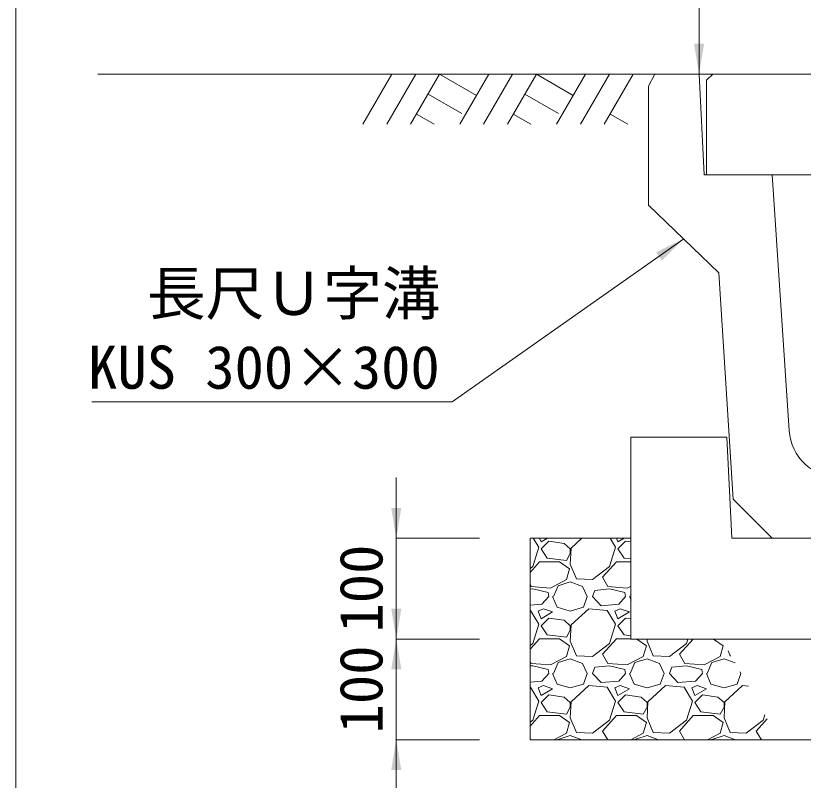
# Model space of a CAD drawing. Units: millimetres at full size, sheet at 1:20. Extents: x 201886 to 211886, y 860265 to 873235.
# Drawn here: x 203886 to 204667, y 868504 to 869262 of the extents above; entities that cross this region are included whole.
import ezdxf
from ezdxf.enums import TextEntityAlignment as Align

# ---------------------------------------------------------------- set-up
doc = ezdxf.new("R2010")
doc.units = ezdxf.units.MM
doc.header["$LTSCALE"] = 20
for name, color, linetype, lineweight in [('0_2', 7, 'Continuous', 20), ('ハッチング', 7, 'Continuous', 5), ('図枠', 5, 'Continuous', 13), ('基礎ブロック', 2, 'Continuous', 20), ('寸法線', 7, 'Continuous', 13), ('引出線', 4, 'Continuous', 13), ('本体', 2, 'Continuous', 13)]:
    doc.layers.add(name, color=color, linetype=linetype, lineweight=lineweight)
doc.styles.add('ＭＳ ゴシック', font='')
doc.styles.get('ＭＳ ゴシック').set_extended_font_data('MS Gothic')

# ---------------------------------------------------------------- blocks, each defined once
blk = doc.blocks.new('filled_arrow')
at = {"color": 0, "linetype": 'Continuous', "lineweight": -2}
blk.add_solid([(7.5, 1.25), (0, 0), (7.5, -1.25)], dxfattribs=at)

msp = doc.modelspace()

# ---------------------------------------------------------------- linework, layer by layer
at = {"layer": '0_2'}
for p, q in [((204519.85, 869203.85), (203967.78, 869203.85)), ((204396.32, 868543.85), (204396.32, 868743.85)), ((204396.32, 868543.85), (205331.32, 868543.85))]:
    msp.add_line(p, q, dxfattribs=at)
at = {"layer": '0_2', "lineweight": 13}
msp.add_line((204396.32, 868743.85), (204496.32, 868743.85), dxfattribs=at)
at = {"layer": 'ハッチング', "lineweight": 9}
for p, q in [((204259.29, 869203.85), (204230.64, 869154.22)), ((204282.91, 869203.85), (204254.26, 869154.22)), ((204306.53, 869203.85), (204277.88, 869154.22)), ((204306.53, 869203.85), (204343.1, 869182.73)), ((204355.29, 869203.85), (204326.64, 869154.22)), ((204378.91, 869203.85), (204350.26, 869154.22)), ((204402.53, 869203.85), (204373.88, 869154.22)), ((204402.53, 869203.85), (204439.1, 869182.73)), ((204451.29, 869203.85), (204422.64, 869154.22)), ((204474.91, 869203.85), (204446.26, 869154.22)), ((204498.53, 869203.85), (204469.88, 869154.22)), ((204295.11, 869184.06), (204328.52, 869164.77)), ((204391.11, 869184.06), (204424.52, 869164.77)), ((204283.69, 869164.28), (204301.1, 869154.22)), ((204379.69, 869164.28), (204397.1, 869154.22)), ((204475.69, 869164.28), (204493.1, 869154.22))]:
    msp.add_line(p, q, dxfattribs=at)
at = {"layer": 'ハッチング'}
for p, q in [((204404.97, 868734.77), (204399.42, 868743.85)), ((204405.76, 868743.85), (204407.26, 868740.1)), ((204407.26, 868740.1), (204413.5, 868743.85)), ((204447.76, 868743.85), (204436.98, 868734)), ((204481.17, 868734.77), (204475.62, 868743.85)), ((204481.96, 868743.85), (204483.46, 868740.1)), ((204483.46, 868740.1), (204489.7, 868743.85)), ((204398.88, 868715.72), (204404.97, 868734.77)), ((204414.88, 868740.86), (204407.26, 868733.24)), ((204430.12, 868738.58), (204414.88, 868740.86)), ((204436.21, 868733.24), (204430.12, 868738.58)), ((204436.98, 868734), (204436.21, 868718)), ((204475.08, 868715.72), (204481.17, 868734.77)), ((204491.08, 868740.86), (204483.46, 868733.24)), ((204496.33, 868740.07), (204491.08, 868740.86)), ((204407.26, 868733.24), (204413.35, 868724.1)), ((204432.4, 868721.81), (204436.21, 868728.67)), ((204436.21, 868728.67), (204436.21, 868733.24)), ((204483.46, 868733.24), (204489.55, 868724.1)), ((204396.32, 868709.83), (204405.73, 868720.29)), ((204405.73, 868720.29), (204425.55, 868720.29)), ((204413.35, 868724.1), (204432.4, 868721.81)), ((204425.55, 868720.29), (204435.45, 868713.43)), ((204436.21, 868718), (204442.31, 868703.52)), ((204468.22, 868705.05), (204481.93, 868720.29)), ((204481.93, 868720.29), (204496.38, 868720.29)), ((204489.55, 868724.1), (204496.38, 868723.28)), ((204396.32, 868713.74), (204398.88, 868715.72)), ((204435.45, 868713.43), (204432.4, 868702.76)), ((204458.31, 868702.76), (204475.08, 868715.72)), ((204432.4, 868702.76), (204416.4, 868694.38)), ((204442.31, 868703.52), (204458.31, 868702.76)), ((204473.55, 868695.9), (204468.22, 868705.05)), ((204397.35, 868695.9), (204396.32, 868697.67)), ((204416.4, 868694.38), (204397.35, 868695.9)), ((204419.45, 868686), (204424.02, 868696.67)), ((204424.02, 868696.67), (204436.21, 868700.48)), ((204436.21, 868700.48), (204448.41, 868695.9)), ((204448.41, 868695.9), (204452.98, 868686)), ((204492.6, 868694.38), (204473.55, 868695.9)), ((204496.44, 868696.39), (204492.6, 868694.38)), ((204398.88, 868693.62), (204396.32, 868693.35)), ((204414.12, 868689.81), (204398.88, 868693.62)), ((204414.88, 868686), (204414.12, 868689.81)), ((204458.31, 868686), (204460.6, 868692.09)), ((204475.08, 868693.62), (204460.6, 868692.09)), ((204490.32, 868689.81), (204475.08, 868693.62)), ((204491.08, 868686), (204490.32, 868689.81)), ((204495.65, 868686), (204496.46, 868687.9)), ((204414.88, 868686), (204408.02, 868678.38)), ((204418.69, 868686), (204423.26, 868675.33)), ((204449.17, 868675.33), (204452.98, 868686)), ((204466.69, 868676.85), (204458.31, 868686)), ((204491.08, 868686), (204484.22, 868678.38)), ((204494.89, 868686), (204496.48, 868682.29)), ((204408.02, 868678.38), (204396.32, 868677.36)), ((204396.59, 868672.28), (204396.32, 868672.3)), ((204404.97, 868658.57), (204396.59, 868672.28)), ((204409.54, 868673.81), (204404.21, 868671.52)), ((204404.21, 868671.52), (204407.26, 868663.9)), ((204418.69, 868670.76), (204409.54, 868673.81)), ((204423.26, 868675.33), (204436.21, 868671.52)), ((204436.21, 868671.52), (204449.17, 868675.33)), ((204454.5, 868673.81), (204436.98, 868657.8)), ((204472.79, 868672.28), (204454.5, 868673.81)), ((204484.22, 868678.38), (204466.69, 868676.85)), ((204481.17, 868658.57), (204472.79, 868672.28)), ((204485.74, 868673.81), (204480.41, 868671.52)), ((204480.41, 868671.52), (204483.46, 868663.9)), ((204494.89, 868670.76), (204485.74, 868673.81)), ((204407.26, 868663.9), (204418.69, 868670.76)), ((204414.88, 868664.66), (204407.26, 868657.04)), ((204430.12, 868662.38), (204414.88, 868664.66)), ((204483.46, 868663.9), (204494.89, 868670.76)), ((204491.08, 868664.66), (204483.46, 868657.04)), ((204496.52, 868663.84), (204491.08, 868664.66)), ((204398.88, 868639.52), (204404.97, 868658.57)), ((204407.26, 868657.04), (204413.35, 868647.9)), ((204436.21, 868657.04), (204430.12, 868662.38)), ((204436.98, 868657.8), (204436.21, 868641.8)), ((204436.21, 868652.47), (204436.21, 868657.04)), ((204475.08, 868639.52), (204481.17, 868658.57)), ((204483.46, 868657.04), (204489.55, 868647.9)), ((204413.35, 868647.9), (204432.4, 868645.61)), ((204432.4, 868645.61), (204436.21, 868652.47)), ((204489.55, 868647.9), (204496.57, 868647.06)), ((204396.32, 868633.63), (204405.73, 868644.09)), ((204405.73, 868644.09), (204425.55, 868644.09)), ((204425.55, 868644.09), (204435.45, 868637.23)), ((204436.21, 868641.8), (204442.31, 868627.32)), ((204468.22, 868628.85), (204481.93, 868644.09)), ((204481.93, 868644.09), (204496.57, 868644.09)), ((204502.1, 868643.85), (204511.65, 868637.23)), ((204512.51, 868643.85), (204512.41, 868641.8)), ((204512.41, 868641.8), (204518.51, 868627.32)), ((204544.42, 868628.85), (204557.92, 868643.85)), ((204551.28, 868639.52), (204552.66, 868643.85)), ((204578.3, 868643.85), (204587.85, 868637.23)), ((204396.32, 868637.54), (204398.88, 868639.52)), ((204435.45, 868637.23), (204432.4, 868626.56)), ((204458.31, 868626.56), (204475.08, 868639.52)), ((204511.65, 868637.23), (204508.6, 868626.56)), ((204534.51, 868626.56), (204551.28, 868639.52)), ((204587.85, 868637.23), (204584.8, 868626.56)), ((204592.74, 868632.01), (204594.71, 868627.32)), ((204432.4, 868626.56), (204416.4, 868618.18)), ((204424.02, 868620.47), (204436.21, 868624.28)), ((204436.21, 868624.28), (204448.41, 868619.7)), ((204442.31, 868627.32), (204458.31, 868626.56)), ((204473.55, 868619.7), (204468.22, 868628.85)), ((204508.6, 868626.56), (204492.6, 868618.18)), ((204500.22, 868620.47), (204512.41, 868624.28)), ((204512.41, 868624.28), (204524.61, 868619.7)), ((204518.51, 868627.32), (204534.51, 868626.56)), ((204549.75, 868619.7), (204544.42, 868628.85)), ((204584.8, 868626.56), (204568.8, 868618.18)), ((204576.42, 868620.47), (204588.61, 868624.28)), ((204588.61, 868624.28), (204599.58, 868620.17)), ((204594.71, 868627.32), (204595.46, 868627.29)), ((204397.35, 868619.7), (204396.32, 868621.47)), ((204398.88, 868617.42), (204396.32, 868617.15)), ((204416.4, 868618.18), (204397.35, 868619.7)), ((204414.12, 868613.61), (204398.88, 868617.42)), ((204419.45, 868609.8), (204424.02, 868620.47)), ((204448.41, 868619.7), (204452.98, 868609.8)), ((204475.08, 868617.42), (204460.6, 868615.89)), ((204492.6, 868618.18), (204473.55, 868619.7)), ((204490.32, 868613.61), (204475.08, 868617.42)), ((204495.65, 868609.8), (204500.22, 868620.47)), ((204524.61, 868619.7), (204529.18, 868609.8)), ((204551.28, 868617.42), (204536.8, 868615.89)), ((204568.8, 868618.18), (204549.75, 868619.7)), ((204566.52, 868613.61), (204551.28, 868617.42)), ((204571.85, 868609.8), (204576.42, 868620.47)), ((204414.88, 868609.8), (204408.02, 868602.18)), ((204414.88, 868609.8), (204414.12, 868613.61)), ((204418.69, 868609.8), (204423.26, 868599.13)), ((204449.17, 868599.13), (204452.98, 868609.8)), ((204458.31, 868609.8), (204460.6, 868615.89)), ((204466.69, 868600.65), (204458.31, 868609.8)), ((204491.08, 868609.8), (204484.22, 868602.18)), ((204491.08, 868609.8), (204490.32, 868613.61)), ((204494.89, 868609.8), (204499.46, 868599.13)), ((204525.37, 868599.13), (204529.18, 868609.8)), ((204534.51, 868609.8), (204536.8, 868615.89)), ((204542.89, 868600.65), (204534.51, 868609.8)), ((204567.28, 868609.8), (204560.42, 868602.18)), ((204567.28, 868609.8), (204566.52, 868613.61)), ((204571.09, 868609.8), (204575.66, 868599.13)), ((204601.57, 868599.13), (204605.38, 868609.8)), ((204604.65, 868611.37), (204605.38, 868609.8)), ((204408.02, 868602.18), (204396.32, 868601.16)), ((204484.22, 868602.18), (204466.69, 868600.65)), ((204560.42, 868602.18), (204542.89, 868600.65)), ((204396.59, 868596.08), (204396.32, 868596.1)), ((204404.97, 868582.37), (204396.59, 868596.08)), ((204409.54, 868597.61), (204404.21, 868595.32)), ((204404.21, 868595.32), (204407.26, 868587.7)), ((204407.26, 868587.7), (204418.69, 868594.56)), ((204418.69, 868594.56), (204409.54, 868597.61)), ((204423.26, 868599.13), (204436.21, 868595.32)), ((204436.21, 868595.32), (204449.17, 868599.13)), ((204454.5, 868597.61), (204436.98, 868581.6)), ((204472.79, 868596.08), (204454.5, 868597.61)), ((204481.17, 868582.37), (204472.79, 868596.08)), ((204485.74, 868597.61), (204480.41, 868595.32)), ((204480.41, 868595.32), (204483.46, 868587.7)), ((204483.46, 868587.7), (204494.89, 868594.56)), ((204494.89, 868594.56), (204485.74, 868597.61)), ((204499.46, 868599.13), (204512.41, 868595.32)), ((204512.41, 868595.32), (204525.37, 868599.13)), ((204530.7, 868597.61), (204513.18, 868581.6)), ((204548.99, 868596.08), (204530.7, 868597.61)), ((204557.37, 868582.37), (204548.99, 868596.08)), ((204561.94, 868597.61), (204556.61, 868595.32)), ((204556.61, 868595.32), (204559.66, 868587.7)), ((204559.66, 868587.7), (204571.09, 868594.56)), ((204571.09, 868594.56), (204561.94, 868597.61)), ((204575.66, 868599.13), (204588.61, 868595.32)), ((204588.61, 868595.32), (204601.57, 868599.13)), ((204606.9, 868597.61), (204589.38, 868581.6)), ((204612.89, 868597.11), (204606.9, 868597.61)), ((204414.88, 868588.46), (204407.26, 868580.84)), ((204430.12, 868586.18), (204414.88, 868588.46)), ((204436.21, 868580.84), (204430.12, 868586.18)), ((204491.08, 868588.46), (204483.46, 868580.84)), ((204506.32, 868586.18), (204491.08, 868588.46)), ((204512.41, 868580.84), (204506.32, 868586.18)), ((204567.28, 868588.46), (204559.66, 868580.84)), ((204582.52, 868586.18), (204567.28, 868588.46)), ((204588.61, 868580.84), (204582.52, 868586.18)), ((204398.88, 868563.32), (204404.97, 868582.37)), ((204407.26, 868580.84), (204413.35, 868571.7)), ((204436.98, 868581.6), (204436.21, 868565.6)), ((204436.21, 868576.27), (204436.21, 868580.84)), ((204475.08, 868563.32), (204481.17, 868582.37)), ((204483.46, 868580.84), (204489.55, 868571.7)), ((204513.18, 868581.6), (204512.41, 868565.6)), ((204512.41, 868576.27), (204512.41, 868580.84)), ((204551.28, 868563.32), (204557.37, 868582.37)), ((204559.66, 868580.84), (204565.75, 868571.7)), ((204589.38, 868581.6), (204588.61, 868565.6)), ((204588.61, 868576.27), (204588.61, 868580.84)), ((204413.35, 868571.7), (204432.4, 868569.41)), ((204432.4, 868569.41), (204436.21, 868576.27)), ((204489.55, 868571.7), (204508.6, 868569.41)), ((204508.6, 868569.41), (204512.41, 868576.27)), ((204565.75, 868571.7), (204584.8, 868569.41)), ((204584.8, 868569.41), (204588.61, 868576.27)), ((204396.32, 868557.43), (204405.73, 868567.89)), ((204396.32, 868561.34), (204398.88, 868563.32)), ((204405.73, 868567.89), (204425.55, 868567.89)), ((204425.55, 868567.89), (204435.45, 868561.03)), ((204436.21, 868565.6), (204442.31, 868551.12)), ((204458.31, 868550.36), (204475.08, 868563.32)), ((204468.22, 868552.65), (204481.93, 868567.89)), ((204481.93, 868567.89), (204501.75, 868567.89)), ((204501.75, 868567.89), (204511.65, 868561.03)), ((204512.41, 868565.6), (204518.51, 868551.12)), ((204534.51, 868550.36), (204551.28, 868563.32)), ((204544.42, 868552.65), (204558.13, 868567.89)), ((204558.13, 868567.89), (204577.95, 868567.89)), ((204577.95, 868567.89), (204587.85, 868561.03)), ((204588.61, 868565.6), (204594.71, 868551.12)), ((204610.71, 868550.36), (204627.48, 868563.32)), ((204620.62, 868552.65), (204631.55, 868564.79)), ((204627.48, 868563.32), (204629.23, 868568.8)), ((204435.45, 868561.03), (204432.4, 868550.36)), ((204511.65, 868561.03), (204508.6, 868550.36)), ((204587.85, 868561.03), (204584.8, 868550.36)), ((204432.4, 868550.36), (204419.97, 868543.85)), ((204424.02, 868544.27), (204436.21, 868548.08)), ((204436.21, 868548.08), (204447.49, 868543.85)), ((204442.31, 868551.12), (204458.31, 868550.36)), ((204473.35, 868543.85), (204468.22, 868552.65)), ((204508.6, 868550.36), (204496.17, 868543.85)), ((204500.22, 868544.27), (204512.41, 868548.08)), ((204512.41, 868548.08), (204523.69, 868543.85)), ((204518.51, 868551.12), (204534.51, 868550.36)), ((204549.55, 868543.85), (204544.42, 868552.65)), ((204584.8, 868550.36), (204572.37, 868543.85)), ((204576.42, 868544.27), (204588.61, 868548.08)), ((204588.61, 868548.08), (204599.89, 868543.85)), ((204594.71, 868551.12), (204610.71, 868550.36)), ((204625.75, 868543.85), (204620.62, 868552.65)), ((204397.15, 868543.85), (204396.32, 868545.27)), ((204423.84, 868543.85), (204424.02, 868544.27)), ((204500.04, 868543.85), (204500.22, 868544.27)), ((204576.24, 868543.85), (204576.42, 868544.27))]:
    msp.add_line(p, q, dxfattribs=at)
at = {"layer": '図枠'}
msp.add_line((203886.35, 872977.81), (203886.35, 867477.81), dxfattribs=at)
at = {"layer": '基礎ブロック'}
msp.add_lwpolyline([(204596.32, 868743.84), (204591.32, 868843.84), (204496.32, 868843.84), (204496.32, 868743.84), (204496.32, 868643.84), (205226.32, 868643.84), (205226.32, 868743.84), (205226.32, 868843.84), (205176.32, 868843.84), (205131.32, 868771.84), (205131.32, 868743.84)], close=True, dxfattribs=at)
at = {"layer": '寸法線'}
for p, q in [((204563.85, 869203.85), (204563.85, 869903.85)), ((205008.85, 869203.85), (204563.85, 869203.85)), ((204263.63, 868583.85), (204263.63, 868803.85)), ((204346.32, 868743.85), (204263.63, 868743.85)), ((204263.63, 868483.85), (204263.63, 868703.85)), ((204346.32, 868643.85), (204263.63, 868643.85)), ((204346.32, 868643.85), (204263.63, 868643.85)), ((204346.32, 868543.85), (204263.63, 868543.85))]:
    msp.add_line(p, q, dxfattribs=at)
at = {"layer": '引出線', "lineweight": 9}
msp.add_lwpolyline([(204548.6, 869040.41), (204318.92, 868879.05), (204309.91, 868879.05), (203961.82, 868879.05)], dxfattribs=at)
at = {"layer": '本体'}
for p, q in [((204519.85, 869203.85), (204513.85, 869191.85)), ((204519.85, 869203.85), (204563.85, 869203.85)), ((204563.85, 869203.85), (204568.85, 869103.85)), ((204513.85, 869073.97), (204513.85, 869191.85)), ((204568.85, 869103.85), (204636.35, 869103.85)), ((204636.35, 869103.85), (204653.24, 868850.52)), ((204583.35, 869006.85), (204513.85, 869073.97)), ((204583.35, 869006.85), (204597.72, 868782.48)), ((204636.35, 868743.85), (204597.72, 868782.48)), ((204636.35, 868743.85), (204936.35, 868743.85))]:
    msp.add_line(p, q, dxfattribs=at)
at = {"layer": '本体', "lineweight": 20}
msp.add_lwpolyline([(204571.35, 869103.85), (204571.35, 869197.85), (204577.35, 869203.85), (204995.35, 869203.85), (205001.35, 869197.85), (205001.35, 869103.85)], close=True, dxfattribs=at)
at = {"layer": '本体'}
msp.add_arc((204703.12, 868853.85), 50, 183.81407, 270, dxfattribs=at)

# ---------------------------------------------------------------- block references
at = {"layer": '寸法線', "xscale": 4, "yscale": 4}
for p, rotation in [((204563.85, 869203.85), 90), ((204263.63, 868743.85), 90), ((204263.63, 868643.85), 90), ((204263.63, 868643.85), 270), ((204263.63, 868543.85), 270)]:
    msp.add_blockref('filled_arrow', p, dxfattribs=dict(at, rotation=rotation))
at = {"layer": '引出線', "lineweight": 9, "xscale": 4, "yscale": 4, "rotation": 215.1}
msp.add_blockref('filled_arrow', (204548.6, 869040.41), dxfattribs=at)

# ---------------------------------------------------------------- texts
at = {"layer": '寸法線', "style": 'ＭＳ ゴシック'}
for p in [(204228.63, 868693.85), (204228.63, 868593.85)]:
    msp.add_text('100', height=42.72, rotation=90, dxfattribs=at).set_placement(p, align=Align.MIDDLE_CENTER)
at = {"layer": '引出線', "style": 'ＭＳ ゴシック'}
for s, p in [('長尺Ｕ字溝', (204016.29, 868952.29)), ('KUS 300×300', (203958.01, 868879.16))]:
    msp.add_text(s, height=42.72, dxfattribs=at).set_placement(p, align=Align.BOTTOM_LEFT)

doc.saveas('drawing.dxf')
